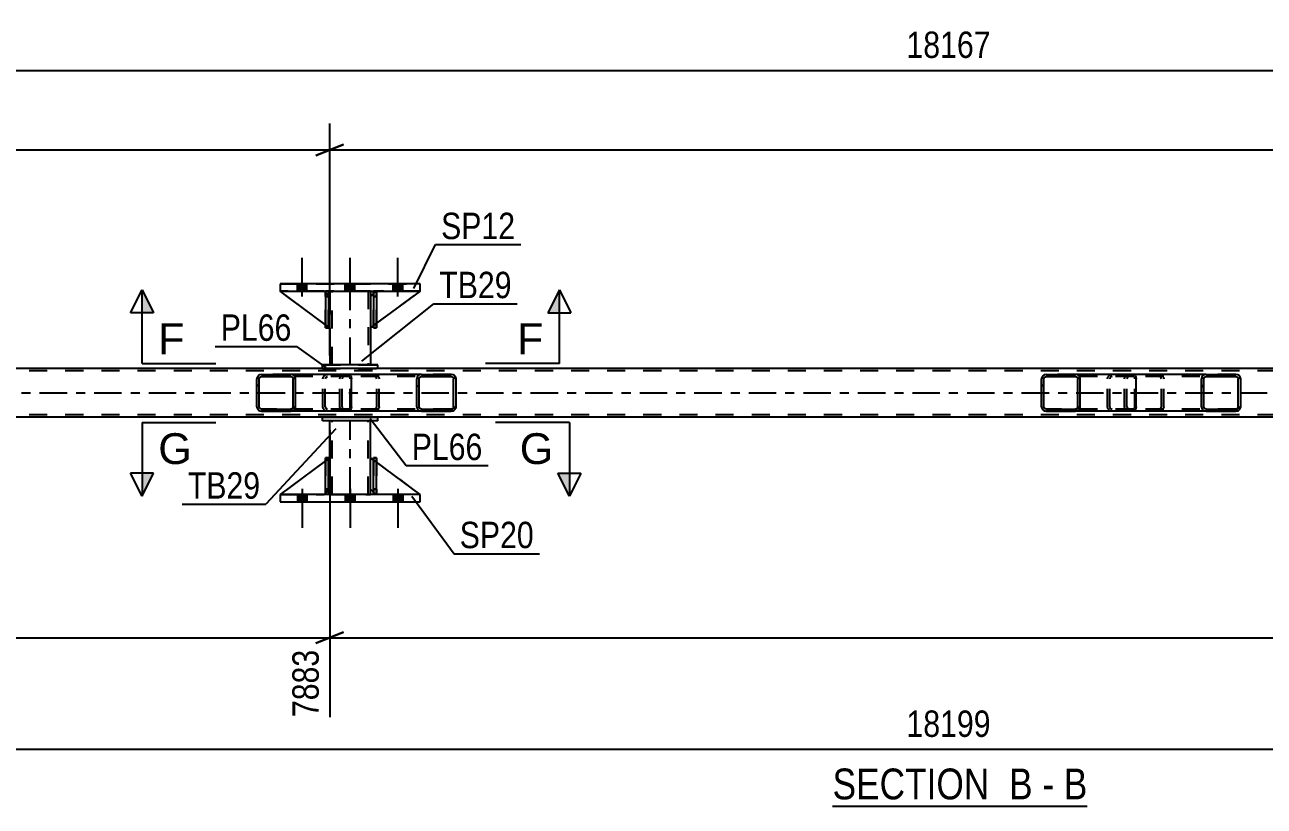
# Model space of a CAD drawing. Header units: millimetres. Extents: x 0 to 841, y 0 to 594.
# Drawn here: x 301.9 to 436.4, y 196.2 to 281 of the extents above; entities that cross this region are included whole.
import ezdxf

# ---------------------------------------------------------------- set-up
doc = ezdxf.new("R2010")
doc.units = ezdxf.units.MM
doc.linetypes.add('DXK_LINE_DOT2', pattern=[3.9198, 1.9599, -1.9599])
doc.linetypes.add('DXK_LINE_DOT3', pattern=[5.9187, 2.979, -0.9799, 0.9799, -0.9799])
doc.styles.add('Arial', font='arial.ttf', dxfattribs={"height": 0.2})
doc.styles.add('Arial Narrow', font='ARIALN.TTF', dxfattribs={"height": 0.2})

# ---------------------------------------------------------------- blocks, each defined once
blk = doc.blocks.new('Unknown-248143587-12 - 3433')
at = {"color": 6, "linetype": 'Continuous'}
blk.add_line((389.59, 196.16), (417.23, 196.16), dxfattribs=at)
at = {"color": 0, "linetype": 'Continuous'}
for points in [[(407.69, 196.91), (407.69, 200.41), (389.59, 200.41), (389.59, 196.91)], [(411.3, 196.91), (411.3, 200.41), (408.74, 200.41), (408.74, 196.91)], [(413.63, 196.91), (413.63, 200.41), (412.35, 200.41), (412.35, 196.91)], [(417.23, 196.91), (417.23, 200.41), (414.68, 200.41), (414.68, 196.91)]]:
    blk.add_wipeout(points, dxfattribs=at)
at = {"color": 7, "linetype": 'Continuous', "style": 'Arial Narrow'}
for s, p in [('SECTION ', (389.59, 196.91)), ('B', (408.74, 196.91)), ('B', (414.68, 196.91)), ('-', (412.35, 196.91))]:
    blk.add_text(s, height=3.34, dxfattribs=at).set_placement(p)
blk = doc.blocks.new('Bolt-248143587-3439 - 3433')
at = {"linetype": 'Continuous'}
for points in [[(332.56, 229.99), (331.52, 229.99), (331.52, 229.19), (332.56, 229.19)], [(332.56, 229.99), (331.52, 229.99), (331.52, 229.19), (332.56, 229.19)], [(332.56, 229.99), (331.52, 229.99), (331.52, 229.19), (332.56, 229.19)], [(337.76, 229.99), (336.72, 229.99), (336.72, 229.19), (337.76, 229.19)], [(337.76, 229.99), (336.72, 229.99), (336.72, 229.19), (337.76, 229.19)], [(342.96, 229.99), (341.92, 229.99), (341.92, 229.19), (342.96, 229.19)], [(342.96, 229.99), (341.92, 229.99), (341.92, 229.19), (342.96, 229.19)], [(342.96, 229.99), (341.92, 229.99), (341.92, 229.19), (342.96, 229.19)]]:
    blk.add_hatch(color=1, dxfattribs=at).paths.add_polyline_path(points)
at = {"color": 1, "linetype": 'Continuous'}
for p, q in [((331.52, 229.99), (331.52, 229.19)), ((331.52, 229.99), (331.52, 229.19)), ((331.52, 229.99), (331.52, 229.19)), ((332.04, 230.59), (332.04, 226.39)), ((332.04, 230.59), (332.04, 226.39)), ((332.04, 230.59), (332.04, 226.39)), ((332.56, 229.99), (332.56, 229.19)), ((332.56, 229.99), (332.56, 229.19)), ((332.56, 229.99), (332.56, 229.19)), ((336.72, 229.99), (336.72, 229.19)), ((336.72, 229.99), (336.72, 229.19)), ((337.24, 230.59), (337.24, 226.39)), ((337.24, 230.59), (337.24, 226.39)), ((337.76, 229.99), (337.76, 229.19)), ((337.76, 229.99), (337.76, 229.19)), ((341.92, 229.99), (341.92, 229.19)), ((341.92, 229.99), (341.92, 229.19)), ((341.92, 229.99), (341.92, 229.19)), ((342.44, 230.59), (342.44, 226.39)), ((342.44, 230.59), (342.44, 226.39)), ((342.44, 230.59), (342.44, 226.39)), ((342.96, 229.99), (342.96, 229.19)), ((342.96, 229.99), (342.96, 229.19)), ((342.96, 229.99), (342.96, 229.19))]:
    blk.add_line(p, q, dxfattribs=at)
blk = doc.blocks.new('Part-248143587-3559 - 3433')
at = {"color": 7, "linetype": 'DXK_LINE_DOT2'}
for p, q in [((339.79, 251.47), (339.79, 252.07)), ((339.79, 252.07), (339.79, 252.07)), ((339.79, 252.07), (339.79, 248.07)), ((340.11, 252.07), (339.79, 252.07)), ((340.11, 251.47), (340.11, 252.07)), ((340.11, 248.07), (340.11, 252.07)), ((339.79, 248.07), (339.79, 251.47)), ((339.79, 251.47), (340.11, 251.47)), ((340.11, 251.47), (340.11, 248.07)), ((339.79, 248.07), (340.11, 248.07))]:
    blk.add_line(p, q, dxfattribs=at)
blk = doc.blocks.new('Part-248143587-3521 - 3433')
at = {"color": 2, "linetype": 'Continuous'}
for p, q in [((340.11, 252.07), (339.79, 252.07)), ((339.79, 252.07), (339.79, 248.07)), ((340.11, 252.07), (340.11, 252.07)), ((340.11, 252.07), (340.11, 248.07)), ((340.11, 248.07), (339.79, 248.07))]:
    blk.add_line(p, q, dxfattribs=at)
at = {"color": 7, "linetype": 'DXK_LINE_DOT2'}
for p, q in [((339.79, 251.47), (339.79, 252.07)), ((340.11, 251.47), (340.11, 252.07)), ((340.11, 252.07), (340.11, 252.07)), ((340.11, 251.47), (339.79, 251.47)), ((339.79, 251.47), (339.79, 248.07)), ((340.11, 248.07), (340.11, 251.47))]:
    blk.add_line(p, q, dxfattribs=at)
blk = doc.blocks.new('Part-248143587-3522 - 3433')
at = {"color": 2, "linetype": 'Continuous'}
for p, q in [((334.91, 252.07), (334.59, 252.07)), ((334.59, 252.07), (334.59, 248.07)), ((334.91, 252.07), (334.91, 252.07)), ((334.91, 252.07), (334.91, 248.07)), ((334.91, 248.07), (334.59, 248.07))]:
    blk.add_line(p, q, dxfattribs=at)
at = {"color": 7, "linetype": 'DXK_LINE_DOT2'}
for p, q in [((334.59, 251.47), (334.59, 252.07)), ((334.91, 251.47), (334.91, 252.07)), ((334.91, 252.07), (334.91, 252.07)), ((334.91, 251.47), (334.59, 251.47)), ((334.59, 251.47), (334.59, 248.07)), ((334.91, 248.07), (334.91, 251.47))]:
    blk.add_line(p, q, dxfattribs=at)
blk = doc.blocks.new('Part-248143587-3523 - 3433')
at = {"color": 7, "linetype": 'DXK_LINE_DOT2'}
for p, q in [((335.04, 248.07), (329.64, 252.07)), ((329.64, 252.07), (334.44, 252.07)), ((334.44, 252.07), (335.04, 251.47)), ((335.04, 251.47), (334.44, 252.07)), ((335.04, 251.47), (335.04, 248.07)), ((335.04, 251.47), (335.04, 251.47)), ((335.04, 251.47), (335.04, 248.07))]:
    blk.add_line(p, q, dxfattribs=at)
blk = doc.blocks.new('Part-248143587-3524 - 3433')
at = {"color": 2, "linetype": 'Continuous'}
for p, q in [((334.59, 248.4), (329.64, 252.07)), ((334.59, 251.91), (334.44, 252.07)), ((335.04, 251.47), (334.91, 251.59)), ((335.04, 251.47), (335.04, 251.47)), ((335.04, 248.07), (335.04, 251.47)), ((334.91, 248.16), (335.04, 248.07)), ((335.04, 248.07), (335.04, 248.07))]:
    blk.add_line(p, q, dxfattribs=at)
at = {"color": 7, "linetype": 'DXK_LINE_DOT2'}
for p, q in [((334.44, 252.07), (329.64, 252.07)), ((334.44, 252.07), (335.04, 251.47)), ((334.91, 251.59), (334.59, 251.91)), ((335.04, 251.47), (335.04, 248.07)), ((334.91, 248.16), (334.59, 248.4))]:
    blk.add_line(p, q, dxfattribs=at)
blk = doc.blocks.new('Part-248143587-3525 - 3433')
at = {"color": 7, "linetype": 'DXK_LINE_DOT2'}
for p, q in [((340.04, 252.07), (339.44, 251.47)), ((339.44, 248.07), (344.84, 252.07)), ((344.84, 252.07), (340.04, 252.07)), ((339.44, 251.47), (339.44, 248.07))]:
    blk.add_line(p, q, dxfattribs=at)
blk = doc.blocks.new('Part-248143587-3526 - 3433')
at = {"color": 2, "linetype": 'Continuous'}
for p, q in [((339.79, 251.82), (339.44, 251.47)), ((344.84, 252.07), (340.11, 248.57)), ((339.44, 251.47), (339.44, 248.07)), ((339.79, 248.33), (339.44, 248.07))]:
    blk.add_line(p, q, dxfattribs=at)
at = {"color": 7, "linetype": 'DXK_LINE_DOT2'}
for p, q in [((340.04, 252.07), (339.79, 251.82)), ((344.84, 252.07), (340.04, 252.07)), ((340.11, 248.57), (339.79, 248.33))]:
    blk.add_line(p, q, dxfattribs=at)
blk = doc.blocks.new('Part-248143587-3466 - 3433')
at = {"color": 2, "linetype": 'Continuous'}
for p, q in [((329.64, 229.99), (329.64, 229.19)), ((344.84, 229.99), (329.64, 229.99)), ((344.84, 229.19), (344.84, 229.99)), ((329.64, 229.19), (344.84, 229.19))]:
    blk.add_line(p, q, dxfattribs=at)
blk = doc.blocks.new('Part-248143587-3469 - 3433')
at = {"color": 2, "linetype": 'Continuous'}
for p, q in [((339.44, 230.58), (339.44, 233.98)), ((339.79, 233.72), (339.44, 233.98)), ((344.83, 229.99), (340.11, 233.49)), ((339.79, 230.23), (339.44, 230.58))]:
    blk.add_line(p, q, dxfattribs=at)
at = {"color": 7, "linetype": 'DXK_LINE_DOT2'}
for p, q in [((340.11, 233.49), (339.79, 233.72)), ((340.04, 229.98), (339.79, 230.23)), ((344.84, 229.98), (340.04, 229.98)), ((344.83, 229.99), (344.84, 229.98)), ((344.84, 229.98), (344.83, 229.99))]:
    blk.add_line(p, q, dxfattribs=at)
blk = doc.blocks.new('Part-248143587-3472 - 3433')
at = {"color": 7, "linetype": 'DXK_LINE_DOT2'}
for p, q in [((339.44, 230.58), (339.44, 233.98)), ((339.44, 233.98), (344.84, 229.98)), ((340.04, 229.98), (339.44, 230.58)), ((344.84, 229.98), (340.04, 229.98))]:
    blk.add_line(p, q, dxfattribs=at)
blk = doc.blocks.new('Part-248143587-3475 - 3433')
at = {"color": 2, "linetype": 'Continuous'}
for p, q in [((334.59, 233.65), (329.64, 229.99)), ((335.04, 233.98), (334.91, 233.89)), ((335.04, 230.58), (335.04, 233.98)), ((334.59, 230.14), (334.44, 229.99)), ((335.04, 230.58), (334.91, 230.46)), ((335.04, 230.58), (335.04, 230.58))]:
    blk.add_line(p, q, dxfattribs=at)
at = {"color": 7, "linetype": 'DXK_LINE_DOT2'}
for p, q in [((334.91, 233.89), (334.59, 233.65)), ((335.04, 230.58), (335.04, 233.98)), ((329.64, 229.98), (329.64, 229.99)), ((329.64, 229.99), (329.64, 229.98)), ((334.44, 229.98), (329.64, 229.98)), ((335.04, 230.58), (334.44, 229.98)), ((334.44, 229.98), (334.44, 229.99)), ((334.91, 230.46), (334.59, 230.14))]:
    blk.add_line(p, q, dxfattribs=at)
blk = doc.blocks.new('Bolt-248143587-3659 - 3433')
at = {"linetype": 'Continuous'}
for points in [[(331.52, 252.07), (332.56, 252.07), (332.56, 252.87), (331.52, 252.87)], [(331.52, 252.07), (332.56, 252.07), (332.56, 252.87), (331.52, 252.87)], [(331.52, 252.07), (332.56, 252.07), (332.56, 252.87), (331.52, 252.87)], [(336.72, 252.07), (337.76, 252.07), (337.76, 252.87), (336.72, 252.87)], [(336.72, 252.07), (337.76, 252.07), (337.76, 252.87), (336.72, 252.87)], [(341.92, 252.07), (342.96, 252.07), (342.96, 252.87), (341.92, 252.87)], [(341.92, 252.07), (342.96, 252.07), (342.96, 252.87), (341.92, 252.87)], [(341.92, 252.07), (342.96, 252.07), (342.96, 252.87), (341.92, 252.87)]]:
    blk.add_hatch(color=1, dxfattribs=at).paths.add_polyline_path(points)
at = {"color": 1, "linetype": 'Continuous'}
for p, q in [((332.04, 251.47), (332.04, 255.67)), ((332.04, 251.47), (332.04, 255.67)), ((332.04, 251.47), (332.04, 255.67)), ((337.24, 251.47), (337.24, 255.67)), ((337.24, 251.47), (337.24, 255.67)), ((342.44, 251.47), (342.44, 255.67)), ((342.44, 251.47), (342.44, 255.67)), ((342.44, 251.47), (342.44, 255.67)), ((331.52, 252.07), (331.52, 252.87)), ((331.52, 252.07), (331.52, 252.87)), ((331.52, 252.07), (331.52, 252.87)), ((332.56, 252.07), (332.56, 252.87)), ((332.56, 252.07), (332.56, 252.87)), ((332.56, 252.07), (332.56, 252.87)), ((336.72, 252.07), (336.72, 252.87)), ((336.72, 252.07), (336.72, 252.87)), ((337.76, 252.07), (337.76, 252.87)), ((337.76, 252.07), (337.76, 252.87)), ((341.92, 252.07), (341.92, 252.87)), ((341.92, 252.07), (341.92, 252.87)), ((341.92, 252.07), (341.92, 252.87)), ((342.96, 252.07), (342.96, 252.87)), ((342.96, 252.07), (342.96, 252.87)), ((342.96, 252.07), (342.96, 252.87))]:
    blk.add_line(p, q, dxfattribs=at)
blk = doc.blocks.new('Part-248143587-3595 - 3433')
at = {"color": 2, "linetype": 'Continuous'}
for p, q in [((340.24, 244.07), (334.24, 244.07)), ((334.24, 243.67), (334.24, 244.07)), ((340.24, 243.67), (334.24, 243.67)), ((340.24, 243.67), (340.24, 244.07))]:
    blk.add_line(p, q, dxfattribs=at)
at = {"color": 7, "linetype": 'DXK_LINE_DOT2'}
for p, q in [((334.24, 244.07), (340.24, 244.07)), ((334.24, 243.67), (340.24, 243.67))]:
    blk.add_line(p, q, dxfattribs=at)
blk = doc.blocks.new('Part-248143587-3478 - 3433')
at = {"color": 7, "linetype": 'DXK_LINE_DOT2'}
for p, q in [((335.04, 233.98), (329.64, 229.98)), ((335.04, 230.58), (335.04, 233.98)), ((335.04, 233.98), (335.04, 230.58)), ((329.64, 229.98), (334.44, 229.98)), ((334.44, 229.98), (335.04, 230.58)), ((335.04, 230.58), (334.44, 229.98)), ((335.04, 230.58), (335.04, 230.58))]:
    blk.add_line(p, q, dxfattribs=at)
blk = doc.blocks.new('Part-248143587-3479 - 3433')
at = {"color": 2, "linetype": 'Continuous'}
for p, q in [((339.79, 229.99), (339.79, 233.98)), ((339.79, 233.98), (340.11, 233.98)), ((340.11, 229.99), (340.11, 233.98)), ((339.79, 229.98), (339.79, 229.99)), ((339.79, 229.98), (339.79, 229.98)), ((340.11, 229.98), (339.79, 229.98)), ((340.11, 229.98), (340.11, 229.99))]:
    blk.add_line(p, q, dxfattribs=at)
at = {"color": 7, "linetype": 'DXK_LINE_DOT2'}
for p, q in [((339.79, 233.98), (339.79, 230.58)), ((340.11, 230.58), (340.11, 233.98)), ((339.79, 230.58), (339.79, 229.98)), ((339.79, 230.58), (340.11, 230.58)), ((339.79, 229.99), (339.79, 229.99)), ((340.11, 229.98), (340.11, 230.58)), ((340.11, 229.99), (340.11, 229.99)), ((340.11, 229.98), (340.11, 229.98))]:
    blk.add_line(p, q, dxfattribs=at)
blk = doc.blocks.new('Part-248143587-3480 - 3433')
at = {"color": 2, "linetype": 'Continuous'}
for p, q in [((334.59, 229.99), (334.59, 233.98)), ((334.59, 233.98), (334.91, 233.98)), ((334.91, 229.99), (334.91, 233.98)), ((334.59, 229.98), (334.59, 229.99)), ((334.59, 229.98), (334.59, 229.98)), ((334.91, 229.98), (334.59, 229.98)), ((334.91, 229.98), (334.91, 229.99))]:
    blk.add_line(p, q, dxfattribs=at)
at = {"color": 7, "linetype": 'DXK_LINE_DOT2'}
for p, q in [((334.59, 233.98), (334.59, 230.58)), ((334.91, 230.58), (334.91, 233.98)), ((334.59, 230.58), (334.59, 229.98)), ((334.59, 230.58), (334.91, 230.58)), ((334.59, 229.99), (334.59, 229.99)), ((334.91, 229.98), (334.91, 230.58)), ((334.91, 229.99), (334.91, 229.99)), ((334.91, 229.98), (334.91, 229.98))]:
    blk.add_line(p, q, dxfattribs=at)
blk = doc.blocks.new('Part-248143587-3481 - 3433')
at = {"color": 7, "linetype": 'DXK_LINE_DOT2'}
for p, q in [((340.11, 233.98), (339.79, 233.98)), ((339.79, 230.58), (339.79, 233.98)), ((339.79, 229.98), (339.79, 233.98)), ((340.11, 233.98), (340.11, 230.58)), ((340.11, 229.98), (340.11, 233.98)), ((340.11, 230.58), (339.79, 230.58)), ((339.79, 229.98), (339.79, 230.58)), ((340.11, 229.98), (339.79, 229.98)), ((340.11, 230.58), (340.11, 229.98)), ((340.11, 229.98), (340.11, 229.98))]:
    blk.add_line(p, q, dxfattribs=at)
blk = doc.blocks.new('Part-248143587-3482 - 3433')
at = {"color": 7, "linetype": 'DXK_LINE_DOT2'}
for p, q in [((334.91, 233.98), (334.59, 233.98)), ((334.59, 230.58), (334.59, 233.98)), ((334.59, 229.98), (334.59, 233.98)), ((334.91, 233.98), (334.91, 230.46)), ((334.91, 229.98), (334.91, 233.98)), ((334.91, 230.58), (334.59, 230.58)), ((334.59, 229.98), (334.59, 230.58)), ((334.91, 229.98), (334.59, 229.98)), ((334.91, 230.46), (334.91, 229.98)), ((334.91, 229.98), (334.91, 229.98))]:
    blk.add_line(p, q, dxfattribs=at)
blk = doc.blocks.new('Part-248143587-3631 - 3433')
at = {"color": 7, "linetype": 'DXK_LINE_DOT2'}
for p, q in [((731.64, 243.43), (72.73, 243.43)), ((340.24, 243.67), (334.24, 243.67)), ((731.64, 238.63), (72.73, 238.63))]:
    blk.add_line(p, q, dxfattribs=at)
at = {"color": 2, "linetype": 'Continuous'}
for p, q in [((334.24, 243.67), (169.97, 243.67)), ((589.65, 243.67), (340.24, 243.67)), ((589.65, 238.39), (72.73, 238.39))]:
    blk.add_line(p, q, dxfattribs=at)
at = {"color": 7, "linetype": 'DXK_LINE_DOT3'}
blk.add_line((72.73, 241.03), (731.64, 241.03), dxfattribs=at)
blk = doc.blocks.new('Part-248143587-3537 - 3433')
at = {"linetype": 'Continuous'}
h = blk.add_hatch(dxfattribs=at)
h.set_pattern_fill('', scale=0.7, style=0, pattern_type=0)
h.set_pattern_definition([(45, (348.6969, 242.7308), (-1.57154, 1.57154), [])])
h.paths.add_polyline_path([(348.74, 242.55), (348.7, 242.73), (348.59, 242.89), (348.42, 242.99), (348.22, 243.03), (344.99, 243.03), (344.79, 242.99), (344.63, 242.89), (344.52, 242.73), (344.48, 242.55), (344.48, 239.51), (344.52, 239.32), (344.63, 239.17), (344.79, 239.06), (344.99, 239.03), (348.22, 239.03), (348.42, 239.06), (348.59, 239.17), (348.7, 239.32), (348.74, 239.51)])
h.paths.add_polyline_path([(348.46, 239.42), (348.41, 239.34), (348.32, 239.29), (348.22, 239.27), (344.99, 239.27), (344.89, 239.29), (344.81, 239.34), (344.75, 239.42), (344.73, 239.51), (344.73, 242.55), (344.75, 242.64), (344.81, 242.72), (344.89, 242.77), (344.99, 242.79), (348.22, 242.79), (348.32, 242.77), (348.41, 242.72), (348.46, 242.64), (348.48, 242.55), (348.48, 239.51)])
at = {"color": 7, "linetype": 'DXK_LINE_DOT2'}
for p, q in [((336.13, 242.55), (336.17, 242.73)), ((336.13, 239.51), (336.13, 242.55)), ((336.4, 242.64), (336.39, 242.55)), ((336.39, 239.51), (336.39, 242.55)), ((336.46, 242.72), (336.4, 242.64)), ((336.45, 242.99), (336.64, 243.03)), ((336.54, 242.77), (336.46, 242.72)), ((336.64, 242.79), (336.54, 242.77)), ((337.12, 243.03), (336.64, 243.03)), ((348.22, 242.79), (336.64, 242.79)), ((339.88, 243.03), (340.07, 242.99)), ((339.97, 242.77), (339.88, 242.79)), ((340.06, 242.72), (339.97, 242.77)), ((340.11, 242.64), (340.06, 242.72)), ((340.13, 242.55), (340.11, 242.64)), ((340.13, 239.51), (340.13, 242.55)), ((340.35, 242.73), (340.39, 242.55)), ((340.39, 239.51), (340.39, 242.55)), ((348.22, 243.03), (344.99, 243.03)), ((336.17, 239.32), (336.13, 239.51)), ((336.39, 239.51), (336.4, 239.42)), ((336.4, 239.42), (336.46, 239.34)), ((340.06, 239.34), (340.11, 239.42)), ((340.11, 239.42), (340.13, 239.51)), ((340.39, 239.51), (340.35, 239.32)), ((336.64, 239.03), (336.45, 239.06)), ((336.46, 239.34), (336.54, 239.29)), ((336.54, 239.29), (336.64, 239.27)), ((348.22, 239.27), (336.64, 239.27)), ((337.12, 239.03), (336.64, 239.03)), ((339.88, 239.27), (339.97, 239.29)), ((340.07, 239.06), (339.88, 239.03)), ((339.97, 239.29), (340.06, 239.34)), ((344.99, 239.03), (348.22, 239.03))]:
    blk.add_line(p, q, dxfattribs=at)
at = {"color": 2, "linetype": 'Continuous'}
for p, q in [((344.99, 243.03), (337.12, 243.03)), ((344.52, 242.73), (344.48, 242.55)), ((344.48, 239.51), (344.48, 242.55)), ((344.73, 242.55), (344.75, 242.64)), ((344.73, 239.51), (344.73, 242.55)), ((344.75, 242.64), (344.81, 242.72)), ((344.99, 243.03), (344.79, 242.99)), ((344.81, 242.72), (344.89, 242.77)), ((344.89, 242.77), (344.99, 242.79)), ((344.99, 243.03), (348.22, 243.03)), ((344.99, 242.79), (348.22, 242.79)), ((348.42, 242.99), (348.22, 243.03)), ((348.22, 242.79), (348.32, 242.77)), ((348.32, 242.77), (348.41, 242.72)), ((348.41, 242.72), (348.46, 242.64)), ((348.46, 242.64), (348.48, 242.55)), ((348.48, 239.51), (348.48, 242.55)), ((348.74, 242.55), (348.7, 242.73)), ((348.74, 239.51), (348.74, 242.55)), ((344.48, 239.51), (344.52, 239.32)), ((344.75, 239.42), (344.73, 239.51)), ((344.81, 239.34), (344.75, 239.42)), ((348.46, 239.42), (348.41, 239.34)), ((348.48, 239.51), (348.46, 239.42)), ((348.7, 239.32), (348.74, 239.51)), ((344.99, 239.03), (337.12, 239.03)), ((344.79, 239.06), (344.99, 239.03)), ((344.89, 239.29), (344.81, 239.34)), ((344.99, 239.27), (344.89, 239.29)), ((344.99, 239.27), (348.22, 239.27)), ((344.99, 239.03), (348.22, 239.03)), ((348.32, 239.29), (348.22, 239.27)), ((348.22, 239.03), (348.42, 239.06)), ((348.41, 239.34), (348.32, 239.29))]:
    blk.add_line(p, q, dxfattribs=at)
at = {"color": 7, "linetype": 'DXK_LINE_DOT2'}
for centre, start, end in [((336.62, 242.53), 110.7583, 155.68), ((339.9, 242.53), 24.32, 69.2417), ((336.62, 239.53), 204.32, 249.2417), ((339.9, 239.53), 290.7583, 335.68)]:
    blk.add_arc(centre, 0.496, start, end, dxfattribs=at)
at = {"color": 2, "linetype": 'Continuous'}
for centre, start, end in [((344.97, 242.53), 110.7583, 155.68), ((348.24, 242.53), 24.32, 69.2417), ((344.97, 239.53), 204.32, 249.2417), ((348.24, 239.53), 290.7583, 335.68)]:
    blk.add_arc(centre, 0.496, start, end, dxfattribs=at)
blk = doc.blocks.new('Part-248143587-3538 - 3433')
at = {"linetype": 'Continuous'}
h = blk.add_hatch(dxfattribs=at)
h.set_pattern_fill('', scale=0.7, style=0, pattern_type=0)
h.set_pattern_definition([(45, (416.4205, 242.7308), (-1.57154, 1.57154), [])])
h.paths.add_polyline_path([(416.46, 242.55), (416.42, 242.73), (416.31, 242.89), (416.15, 242.99), (415.96, 243.03), (412.77, 243.03), (412.58, 242.99), (412.42, 242.89), (412.31, 242.73), (412.27, 242.55), (412.27, 239.51), (412.31, 239.32), (412.42, 239.17), (412.58, 239.06), (412.77, 239.03), (415.96, 239.03), (416.15, 239.06), (416.31, 239.17), (416.42, 239.32), (416.46, 239.51)])
h.paths.add_polyline_path([(416.19, 239.42), (416.13, 239.34), (416.05, 239.29), (415.96, 239.27), (412.77, 239.27), (412.68, 239.29), (412.59, 239.34), (412.54, 239.42), (412.52, 239.51), (412.52, 242.55), (412.54, 242.64), (412.59, 242.72), (412.68, 242.77), (412.77, 242.79), (415.96, 242.79), (416.05, 242.77), (416.13, 242.72), (416.19, 242.64), (416.21, 242.55), (416.21, 239.51)])
at = {"color": 2, "linetype": 'Continuous'}
for p, q in [((412.31, 242.73), (412.27, 242.55)), ((412.27, 239.51), (412.27, 242.55)), ((412.52, 242.55), (412.54, 242.64)), ((412.52, 239.51), (412.52, 242.55)), ((412.54, 242.64), (412.59, 242.72)), ((412.77, 243.03), (412.58, 242.99)), ((412.59, 242.72), (412.68, 242.77)), ((412.68, 242.77), (412.77, 242.79)), ((412.77, 243.03), (415.96, 243.03)), ((412.77, 242.79), (415.96, 242.79)), ((422.26, 243.03), (415.96, 243.03)), ((416.15, 242.99), (415.96, 243.03)), ((415.96, 242.79), (416.05, 242.77)), ((416.05, 242.77), (416.13, 242.72)), ((416.13, 242.72), (416.19, 242.64)), ((416.19, 242.64), (416.21, 242.55)), ((416.21, 239.51), (416.21, 242.55)), ((416.46, 242.55), (416.42, 242.73)), ((416.46, 239.51), (416.46, 242.55)), ((422.26, 243.03), (422.36, 242.99)), ((422.36, 242.99), (422.45, 242.89)), ((422.45, 242.89), (422.51, 242.73)), ((422.51, 242.73), (422.53, 242.55)), ((422.53, 239.51), (422.53, 242.55)), ((412.27, 239.51), (412.31, 239.32)), ((412.54, 239.42), (412.52, 239.51)), ((412.59, 239.34), (412.54, 239.42)), ((416.19, 239.42), (416.13, 239.34)), ((416.21, 239.51), (416.19, 239.42)), ((416.42, 239.32), (416.46, 239.51)), ((422.53, 239.51), (422.51, 239.32)), ((412.58, 239.06), (412.77, 239.03)), ((412.68, 239.29), (412.59, 239.34)), ((412.77, 239.27), (412.68, 239.29)), ((412.77, 239.27), (415.96, 239.27)), ((412.77, 239.03), (415.96, 239.03)), ((416.05, 239.29), (415.96, 239.27)), ((415.96, 239.03), (416.15, 239.06)), ((422.26, 239.03), (415.96, 239.03)), ((416.13, 239.34), (416.05, 239.29)), ((422.36, 239.06), (422.26, 239.03)), ((422.45, 239.17), (422.36, 239.06)), ((422.51, 239.32), (422.45, 239.17))]:
    blk.add_line(p, q, dxfattribs=at)
at = {"color": 7, "linetype": 'DXK_LINE_DOT2'}
for p, q in [((415.96, 243.03), (412.77, 243.03)), ((422.26, 242.79), (412.77, 242.79)), ((419.42, 242.55), (419.46, 242.73)), ((419.42, 239.51), (419.42, 242.55)), ((419.69, 242.64), (419.67, 242.55)), ((419.67, 239.51), (419.67, 242.55)), ((419.74, 242.72), (419.69, 242.64)), ((419.73, 242.99), (419.92, 243.03)), ((419.83, 242.77), (419.74, 242.72)), ((419.92, 242.79), (419.83, 242.77)), ((421.26, 242.79), (421.26, 243.03)), ((422.31, 242.77), (422.26, 242.79)), ((422.35, 242.72), (422.31, 242.77)), ((422.38, 242.64), (422.35, 242.72)), ((422.39, 242.55), (422.38, 242.64)), ((422.39, 239.51), (422.39, 242.55)), ((419.46, 239.32), (419.42, 239.51)), ((419.67, 239.51), (419.69, 239.42)), ((419.69, 239.42), (419.74, 239.34)), ((422.35, 239.34), (422.38, 239.42)), ((422.38, 239.42), (422.39, 239.51)), ((422.26, 239.27), (412.77, 239.27)), ((415.96, 239.03), (412.77, 239.03)), ((419.92, 239.03), (419.73, 239.06)), ((419.74, 239.34), (419.77, 239.32)), ((419.77, 239.32), (419.83, 239.29)), ((419.83, 239.29), (419.92, 239.27)), ((421.26, 239.03), (421.26, 239.27)), ((422.26, 239.27), (422.31, 239.29)), ((422.31, 239.29), (422.35, 239.34))]:
    blk.add_line(p, q, dxfattribs=at)
at = {"color": 2, "linetype": 'Continuous'}
for centre, start, end in [((412.76, 242.53), 111.1941, 156.1506), ((415.97, 242.53), 23.8494, 68.8059), ((412.76, 239.52), 203.8494, 248.8059), ((415.97, 239.52), 291.1941, 336.1506)]:
    blk.add_arc(centre, 0.492, start, end, dxfattribs=at)
at = {"color": 7, "linetype": 'DXK_LINE_DOT2'}
for centre, start, end in [((419.91, 242.53), 111.1941, 156.1506), ((419.91, 239.52), 203.8494, 248.8059)]:
    blk.add_arc(centre, 0.492, start, end, dxfattribs=at)
blk = doc.blocks.new('Part-248143587-3548 - 3433')
at = {"color": 2, "linetype": 'Continuous'}
for p, q in [((334.24, 238.39), (340.24, 238.39)), ((334.24, 237.99), (334.24, 238.39)), ((340.24, 237.99), (340.24, 238.39)), ((340.24, 237.99), (334.24, 237.99))]:
    blk.add_line(p, q, dxfattribs=at)
at = {"color": 7, "linetype": 'DXK_LINE_DOT2'}
for p, q in [((340.24, 238.39), (334.24, 238.39)), ((340.24, 237.99), (334.24, 237.99))]:
    blk.add_line(p, q, dxfattribs=at)
blk = doc.blocks.new('Part-248143587-3553 - 3433')
at = {"color": 2, "linetype": 'Continuous'}
for p, q in [((335.04, 233.98), (335.04, 237.99)), ((339.44, 233.98), (339.44, 237.99)), ((335.04, 229.99), (335.04, 230.58)), ((339.44, 229.99), (339.44, 230.58))]:
    blk.add_line(p, q, dxfattribs=at)
at = {"color": 7, "linetype": 'DXK_LINE_DOT2'}
for p, q in [((339.44, 237.99), (335.04, 237.99)), ((335.04, 237.99), (335.04, 237.99)), ((335.04, 237.99), (335.04, 237.99)), ((335.28, 229.99), (335.28, 237.99)), ((339.2, 229.99), (339.2, 237.99)), ((339.44, 237.99), (339.44, 237.99)), ((339.44, 237.99), (339.44, 237.99)), ((335.04, 230.58), (335.04, 233.98)), ((339.44, 230.58), (339.44, 233.98)), ((335.04, 229.99), (339.44, 229.99))]:
    blk.add_line(p, q, dxfattribs=at)
at = {"color": 7, "linetype": 'DXK_LINE_DOT3'}
blk.add_line((337.24, 229.99), (337.24, 237.99), dxfattribs=at)
blk = doc.blocks.new('Part-248143587-3558 - 3433')
at = {"color": 2, "linetype": 'Continuous'}
for p, q in [((344.84, 252.87), (329.64, 252.87)), ((329.64, 252.87), (329.64, 252.07)), ((344.84, 252.07), (344.84, 252.87)), ((329.64, 252.07), (344.84, 252.07))]:
    blk.add_line(p, q, dxfattribs=at)
at = {"color": 7, "linetype": 'DXK_LINE_DOT2'}
for p, q in [((329.64, 252.87), (344.84, 252.87)), ((329.64, 252.07), (344.84, 252.07))]:
    blk.add_line(p, q, dxfattribs=at)
blk = doc.blocks.new('Part-248143587-3560 - 3433')
at = {"color": 7, "linetype": 'DXK_LINE_DOT2'}
for p, q in [((334.59, 251.47), (334.59, 252.07)), ((334.59, 252.07), (334.59, 252.07)), ((334.59, 252.07), (334.59, 248.07)), ((334.91, 252.07), (334.59, 252.07)), ((334.91, 251.47), (334.91, 252.07)), ((334.91, 248.07), (334.91, 252.07)), ((334.59, 248.07), (334.59, 251.47)), ((334.59, 251.47), (334.91, 251.47)), ((334.91, 251.47), (334.91, 248.07)), ((334.59, 248.07), (334.91, 248.07))]:
    blk.add_line(p, q, dxfattribs=at)
blk = doc.blocks.new('Part-248143587-3566 - 3433')
at = {"color": 2, "linetype": 'Continuous'}
for p, q in [((335.04, 252.07), (335.04, 251.47)), ((339.44, 252.07), (339.44, 251.47)), ((335.04, 248.07), (335.04, 244.07)), ((339.44, 248.07), (339.44, 244.07))]:
    blk.add_line(p, q, dxfattribs=at)
at = {"color": 7, "linetype": 'DXK_LINE_DOT2'}
for p, q in [((339.44, 252.07), (335.04, 252.07)), ((335.28, 244.07), (335.28, 252.07)), ((339.2, 252.07), (339.2, 244.07)), ((335.04, 251.47), (335.04, 248.07)), ((339.44, 251.47), (339.44, 248.07)), ((339.44, 244.07), (335.04, 244.07))]:
    blk.add_line(p, q, dxfattribs=at)
at = {"color": 7, "linetype": 'DXK_LINE_DOT3'}
blk.add_line((337.24, 244.07), (337.24, 252.07), dxfattribs=at)
blk = doc.blocks.new('Part-248143587-3579 - 3433')
at = {"linetype": 'Continuous'}
h = blk.add_hatch(dxfattribs=at)
h.set_pattern_fill('', scale=0.7, style=0, pattern_type=0)
h.set_pattern_definition([(45, (331.2862, 242.7308), (-1.57154, 1.57154), [])])
h.paths.add_polyline_path([(331.32, 242.55), (331.29, 242.73), (331.18, 242.89), (331.01, 242.99), (330.82, 243.03), (327.64, 243.03), (327.45, 242.99), (327.28, 242.89), (327.17, 242.73), (327.13, 242.55), (327.13, 239.51), (327.17, 239.32), (327.28, 239.17), (327.45, 239.06), (327.64, 239.03), (330.82, 239.03), (331.01, 239.06), (331.18, 239.17), (331.29, 239.32), (331.32, 239.51)])
h.paths.add_polyline_path([(331.05, 239.42), (331, 239.34), (330.92, 239.29), (330.82, 239.27), (327.64, 239.27), (327.54, 239.29), (327.46, 239.34), (327.41, 239.42), (327.39, 239.51), (327.39, 242.55), (327.41, 242.64), (327.46, 242.72), (327.54, 242.77), (327.64, 242.79), (330.82, 242.79), (330.92, 242.77), (331, 242.72), (331.05, 242.64), (331.07, 242.55), (331.07, 239.51)])
at = {"color": 2, "linetype": 'Continuous'}
for p, q in [((327.17, 242.73), (327.13, 242.55)), ((327.13, 239.51), (327.13, 242.55)), ((327.39, 242.55), (327.41, 242.64)), ((327.39, 239.51), (327.39, 242.55)), ((327.41, 242.64), (327.46, 242.72)), ((327.64, 243.03), (327.45, 242.99)), ((327.46, 242.72), (327.54, 242.77)), ((327.54, 242.77), (327.64, 242.79)), ((327.64, 243.03), (330.82, 243.03)), ((327.64, 242.79), (330.82, 242.79)), ((337.12, 243.03), (330.82, 243.03)), ((331.01, 242.99), (330.82, 243.03)), ((330.82, 242.79), (330.92, 242.77)), ((330.92, 242.77), (331, 242.72)), ((331, 242.72), (331.05, 242.64)), ((331.05, 242.64), (331.07, 242.55)), ((331.07, 239.51), (331.07, 242.55)), ((331.32, 242.55), (331.29, 242.73)), ((331.32, 239.51), (331.32, 242.55)), ((337.12, 243.03), (337.23, 242.99)), ((337.23, 242.99), (337.31, 242.89)), ((337.31, 242.89), (337.37, 242.73)), ((337.37, 242.73), (337.39, 242.55)), ((337.39, 239.51), (337.39, 242.55)), ((327.13, 239.51), (327.17, 239.32)), ((327.41, 239.42), (327.39, 239.51)), ((327.46, 239.34), (327.41, 239.42)), ((331.05, 239.42), (331, 239.34)), ((331.07, 239.51), (331.05, 239.42)), ((331.29, 239.32), (331.32, 239.51)), ((337.39, 239.51), (337.37, 239.32)), ((327.45, 239.06), (327.64, 239.03)), ((327.54, 239.29), (327.46, 239.34)), ((327.64, 239.27), (327.54, 239.29)), ((327.64, 239.27), (330.82, 239.27)), ((327.64, 239.03), (330.82, 239.03)), ((330.92, 239.29), (330.82, 239.27)), ((330.82, 239.03), (331.01, 239.06)), ((337.12, 239.03), (330.82, 239.03)), ((331, 239.34), (330.92, 239.29)), ((337.23, 239.06), (337.12, 239.03)), ((337.31, 239.17), (337.23, 239.06)), ((337.37, 239.32), (337.31, 239.17))]:
    blk.add_line(p, q, dxfattribs=at)
at = {"color": 7, "linetype": 'DXK_LINE_DOT2'}
for p, q in [((330.82, 243.03), (327.64, 243.03)), ((337.12, 242.79), (327.64, 242.79)), ((334.28, 242.55), (334.32, 242.73)), ((334.28, 239.51), (334.28, 242.55)), ((334.56, 242.64), (334.54, 242.55)), ((334.54, 239.51), (334.54, 242.55)), ((334.61, 242.72), (334.56, 242.64)), ((334.6, 242.99), (334.79, 243.03)), ((334.61, 242.72), (334.63, 242.73)), ((334.63, 242.73), (334.69, 242.77)), ((334.69, 242.77), (334.79, 242.79)), ((336.13, 242.79), (336.13, 243.03)), ((337.17, 242.77), (337.12, 242.79)), ((337.22, 242.72), (337.17, 242.77)), ((337.25, 242.64), (337.22, 242.72)), ((337.26, 242.55), (337.25, 242.64)), ((337.26, 239.51), (337.26, 242.55)), ((334.32, 239.32), (334.28, 239.51)), ((334.54, 239.51), (334.56, 239.42)), ((334.56, 239.42), (334.61, 239.34)), ((337.22, 239.34), (337.25, 239.42)), ((337.25, 239.42), (337.26, 239.51)), ((337.12, 239.27), (327.64, 239.27)), ((330.82, 239.03), (327.64, 239.03)), ((334.79, 239.03), (334.6, 239.06)), ((334.61, 239.34), (334.63, 239.32)), ((334.63, 239.32), (334.69, 239.29)), ((334.69, 239.29), (334.79, 239.27)), ((336.13, 239.03), (336.13, 239.27)), ((337.12, 239.27), (337.17, 239.29)), ((337.17, 239.29), (337.22, 239.34))]:
    blk.add_line(p, q, dxfattribs=at)
at = {"color": 2, "linetype": 'Continuous'}
for centre, start, end in [((327.62, 242.53), 111.1941, 156.1506), ((330.84, 242.53), 23.8494, 68.8059), ((327.62, 239.52), 203.8494, 248.8059), ((330.84, 239.52), 291.1941, 336.1506)]:
    blk.add_arc(centre, 0.492, start, end, dxfattribs=at)
at = {"color": 7, "linetype": 'DXK_LINE_DOT2'}
for centre, start, end in [((334.77, 242.53), 111.1941, 156.1506), ((334.77, 239.52), 203.8494, 248.8059)]:
    blk.add_arc(centre, 0.492, start, end, dxfattribs=at)
blk = doc.blocks.new('Part-248143587-3632 - 3433')
at = {"linetype": 'Continuous'}
h = blk.add_hatch(dxfattribs=at)
h.set_pattern_fill('', scale=0.7, style=0, pattern_type=0)
h.set_pattern_definition([(45, (433.831, 242.7308), (-1.57154, 1.57154), [])])
h.paths.add_polyline_path([(433.87, 242.55), (433.83, 242.73), (433.72, 242.89), (433.55, 242.99), (433.36, 243.03), (430.12, 243.03), (429.93, 242.99), (429.76, 242.89), (429.65, 242.73), (429.61, 242.55), (429.61, 239.51), (429.65, 239.32), (429.76, 239.17), (429.93, 239.06), (430.12, 239.03), (433.36, 239.03), (433.55, 239.06), (433.72, 239.17), (433.83, 239.32), (433.87, 239.51)])
h.paths.add_polyline_path([(433.6, 239.42), (433.54, 239.34), (433.46, 239.29), (433.36, 239.27), (430.12, 239.27), (430.03, 239.29), (429.94, 239.34), (429.89, 239.42), (429.87, 239.51), (429.87, 242.55), (429.89, 242.64), (429.94, 242.72), (430.03, 242.77), (430.12, 242.79), (433.36, 242.79), (433.46, 242.77), (433.54, 242.72), (433.6, 242.64), (433.61, 242.55), (433.61, 239.51)])
at = {"color": 7, "linetype": 'DXK_LINE_DOT2'}
for p, q in [((421.26, 242.55), (421.3, 242.73)), ((421.26, 239.51), (421.26, 242.55)), ((421.54, 242.64), (421.52, 242.55)), ((421.52, 239.51), (421.52, 242.55)), ((421.59, 242.72), (421.54, 242.64)), ((421.58, 242.99), (421.77, 243.03)), ((421.68, 242.77), (421.59, 242.72)), ((421.77, 242.79), (421.68, 242.77)), ((422.26, 243.03), (421.77, 243.03)), ((433.36, 242.79), (421.77, 242.79)), ((425.01, 243.03), (425.21, 242.99)), ((425.11, 242.77), (425.01, 242.79)), ((425.19, 242.72), (425.11, 242.77)), ((425.25, 242.64), (425.19, 242.72)), ((425.27, 242.55), (425.25, 242.64)), ((425.27, 239.51), (425.27, 242.55)), ((425.48, 242.73), (425.52, 242.55)), ((425.52, 239.51), (425.52, 242.55)), ((433.36, 243.03), (430.12, 243.03)), ((421.3, 239.32), (421.26, 239.51)), ((421.52, 239.51), (421.54, 239.42)), ((421.54, 239.42), (421.59, 239.34)), ((425.19, 239.34), (425.25, 239.42)), ((425.25, 239.42), (425.27, 239.51)), ((425.52, 239.51), (425.48, 239.32)), ((421.77, 239.03), (421.58, 239.06)), ((421.59, 239.34), (421.68, 239.29)), ((421.68, 239.29), (421.77, 239.27)), ((433.36, 239.27), (421.77, 239.27)), ((422.26, 239.03), (421.77, 239.03)), ((425.01, 239.27), (425.11, 239.29)), ((425.21, 239.06), (425.01, 239.03)), ((425.11, 239.29), (425.19, 239.34)), ((430.12, 239.03), (433.36, 239.03))]:
    blk.add_line(p, q, dxfattribs=at)
at = {"color": 2, "linetype": 'Continuous'}
for p, q in [((430.12, 243.03), (422.26, 243.03)), ((429.65, 242.73), (429.61, 242.55)), ((429.61, 239.51), (429.61, 242.55)), ((429.87, 242.55), (429.89, 242.64)), ((429.87, 239.51), (429.87, 242.55)), ((429.89, 242.64), (429.94, 242.72)), ((430.12, 243.03), (429.93, 242.99)), ((429.94, 242.72), (430.03, 242.77)), ((430.03, 242.77), (430.12, 242.79)), ((430.12, 243.03), (433.36, 243.03)), ((430.12, 242.79), (433.36, 242.79)), ((433.55, 242.99), (433.36, 243.03)), ((433.36, 242.79), (433.46, 242.77)), ((433.46, 242.77), (433.54, 242.72)), ((433.54, 242.72), (433.6, 242.64)), ((433.6, 242.64), (433.61, 242.55)), ((433.61, 239.51), (433.61, 242.55)), ((433.87, 242.55), (433.83, 242.73)), ((433.87, 239.51), (433.87, 242.55)), ((429.61, 239.51), (429.65, 239.32)), ((429.89, 239.42), (429.87, 239.51)), ((429.94, 239.34), (429.89, 239.42)), ((433.6, 239.42), (433.54, 239.34)), ((433.61, 239.51), (433.6, 239.42)), ((433.83, 239.32), (433.87, 239.51)), ((430.12, 239.03), (422.26, 239.03)), ((429.93, 239.06), (430.12, 239.03)), ((430.03, 239.29), (429.94, 239.34)), ((430.12, 239.27), (430.03, 239.29)), ((430.12, 239.27), (433.36, 239.27)), ((430.12, 239.03), (433.36, 239.03)), ((433.46, 239.29), (433.36, 239.27)), ((433.36, 239.03), (433.55, 239.06)), ((433.54, 239.34), (433.46, 239.29))]:
    blk.add_line(p, q, dxfattribs=at)
at = {"color": 7, "linetype": 'DXK_LINE_DOT2'}
for centre, start, end in [((421.76, 242.53), 110.7583, 155.68), ((425.03, 242.53), 24.32, 69.2417), ((421.76, 239.53), 204.32, 249.2417), ((425.03, 239.53), 290.7583, 335.68)]:
    blk.add_arc(centre, 0.496, start, end, dxfattribs=at)
at = {"color": 2, "linetype": 'Continuous'}
for centre, start, end in [((430.1, 242.53), 110.7583, 155.68), ((433.38, 242.53), 24.32, 69.2417), ((430.1, 239.53), 204.32, 249.2417), ((433.38, 239.53), 290.7583, 335.68)]:
    blk.add_arc(centre, 0.496, start, end, dxfattribs=at)
blk = doc.blocks.new('StraightDimension-248143587-3740 - 3433')
at = {"color": 7, "linetype": 'Continuous'}
for p, q in [((164.77, 245.07), (164.77, 270.24)), ((335.04, 245.07), (335.04, 270.24)), ((166.27, 267.99), (163.27, 266.79)), ((333.54, 266.79), (336.54, 267.99)), ((164.77, 267.39), (335.04, 267.39))]:
    blk.add_line(p, q, dxfattribs=at)
at = {"color": 0}
blk.add_wipeout([(254.16, 268.14), (254.16, 272.34), (245.65, 272.34), (245.65, 268.14)], dxfattribs=at)
at = {"color": 3, "style": 'Arial Narrow'}
blk.add_text('4257', height=2.863, dxfattribs=at).set_placement((246.25, 268.74))
blk = doc.blocks.new('StraightDimension-248143587-3692 - 3433')
at = {"color": 7, "linetype": 'Continuous'}
for p, q in [((335.04, 236.99), (335.04, 205.84)), ((336.54, 215.05), (333.54, 213.85)), ((335.04, 214.45), (590.45, 214.45))]:
    blk.add_line(p, q, dxfattribs=at)
blk = doc.blocks.new('StraightDimension-248143587-3700 - 3433')
at = {"color": 7, "linetype": 'Continuous'}
for p, q in [((164.77, 236.99), (164.77, 205.84)), ((335.04, 236.99), (335.04, 205.84)), ((166.27, 215.05), (163.27, 213.85)), ((164.77, 214.45), (335.04, 214.45)), ((333.54, 213.85), (336.54, 215.05))]:
    blk.add_line(p, q, dxfattribs=at)
at = {"color": 0}
blk.add_wipeout([(254.16, 215.2), (254.16, 219.4), (245.65, 219.4), (245.65, 215.2)], dxfattribs=at)
at = {"color": 3, "style": 'Arial Narrow'}
blk.add_text('4257', height=2.863, dxfattribs=at).set_placement((246.25, 215.8))
at = {"color": 0, "linetype": 'Continuous'}
blk.add_wipeout([(334.44, 213.75), (330.24, 213.75), (330.24, 205.24), (334.44, 205.24)], dxfattribs=at)
at = {"color": 3, "linetype": 'Continuous', "style": 'Arial Narrow'}
blk.add_text('7883', height=2.863, rotation=90.0002, dxfattribs=at).set_placement((333.84, 205.84))
blk = doc.blocks.new('StraightDimension-248143587-3715 - 3433')
at = {"color": 7, "linetype": 'Continuous'}
blk.add_line((63.47, 202.34), (740.9, 202.34), dxfattribs=at)
at = {"color": 0}
blk.add_wipeout([(407.36, 203.09), (407.36, 207.29), (397.01, 207.29), (397.01, 203.09)], dxfattribs=at)
at = {"color": 3, "style": 'Arial Narrow'}
blk.add_text('18199', height=2.863, dxfattribs=at).set_placement((397.61, 203.69))
blk = doc.blocks.new('StraightDimension-248143587-3732 - 3433')
at = {"color": 7, "linetype": 'Continuous'}
for p, q in [((335.04, 245.07), (335.04, 270.24)), ((336.54, 267.99), (333.54, 266.79)), ((335.04, 267.39), (590.45, 267.39))]:
    blk.add_line(p, q, dxfattribs=at)
blk = doc.blocks.new('StraightDimension-248143587-3765 - 3433')
at = {"color": 7, "linetype": 'Continuous'}
blk.add_line((64.11, 276.02), (740.26, 276.02), dxfattribs=at)
at = {"color": 0}
blk.add_wipeout([(407.36, 276.77), (407.36, 280.97), (397.01, 280.97), (397.01, 276.77)], dxfattribs=at)
at = {"color": 3, "style": 'Arial Narrow'}
blk.add_text('18167', height=2.863, dxfattribs=at).set_placement((397.61, 277.37))
blk = doc.blocks.new('SectionMark-248143587-3812 - 3433')
at = {"linetype": 'Continuous'}
for points in [[(315.92, 249.72), (314.67, 249.72), (314.67, 252.22)], [(359.95, 249.72), (358.7, 249.72), (359.95, 252.22)]]:
    blk.add_hatch(color=6, dxfattribs=at).paths.add_polyline_path(points)
at = {"color": 6, "linetype": 'Continuous'}
for p, q in [((313.42, 249.72), (314.67, 252.22)), ((314.67, 244.22), (314.67, 252.22)), ((314.67, 252.22), (315.92, 249.72)), ((359.95, 252.22), (358.7, 249.72)), ((359.95, 244.22), (359.95, 252.22)), ((359.95, 252.22), (361.2, 249.72)), ((315.92, 249.72), (313.42, 249.72)), ((358.7, 249.72), (361.2, 249.72)), ((314.67, 244.22), (322.67, 244.22)), ((359.95, 244.22), (351.95, 244.22))]:
    blk.add_line(p, q, dxfattribs=at)
at = {"color": 0, "linetype": 'Continuous'}
for points in [[(319.27, 245.22), (319.27, 248.72), (316.42, 248.72), (316.42, 245.22)], [(358.2, 245.22), (358.2, 248.72), (355.35, 248.72), (355.35, 245.22)]]:
    blk.add_wipeout(points, dxfattribs=at)
at = {"color": 3, "linetype": 'Continuous', "style": 'Arial'}
for p in [(316.42, 245.22), (355.35, 245.22)]:
    blk.add_text('F', height=3.34, dxfattribs=at).set_placement(p)
blk = doc.blocks.new('SectionMark-248143587-3808 - 3433')
at = {"linetype": 'Continuous'}
for points in [[(314.68, 232.3), (315.93, 232.3), (314.68, 229.8)], [(359.78, 232.3), (361.03, 232.3), (361.03, 229.8)]]:
    blk.add_hatch(color=6, dxfattribs=at).paths.add_polyline_path(points)
at = {"color": 6, "linetype": 'Continuous'}
for p, q in [((314.68, 237.8), (322.68, 237.8)), ((314.68, 237.8), (314.68, 229.8)), ((361.03, 237.8), (353.03, 237.8)), ((361.03, 237.8), (361.03, 229.8)), ((314.68, 229.8), (313.43, 232.3)), ((315.93, 232.3), (313.43, 232.3)), ((314.68, 229.8), (315.93, 232.3)), ((359.78, 232.3), (362.28, 232.3)), ((361.03, 229.8), (359.78, 232.3)), ((362.28, 232.3), (361.03, 229.8))]:
    blk.add_line(p, q, dxfattribs=at)
at = {"color": 0, "linetype": 'Continuous'}
for points in [[(320.06, 233.3), (320.06, 236.8), (316.43, 236.8), (316.43, 233.3)], [(359.28, 233.3), (359.28, 236.8), (355.65, 236.8), (355.65, 233.3)]]:
    blk.add_wipeout(points, dxfattribs=at)
at = {"color": 3, "linetype": 'Continuous', "style": 'Arial'}
for p in [(316.43, 233.3), (355.65, 233.3)]:
    blk.add_text('G', height=3.34, dxfattribs=at).set_placement(p)
blk = doc.blocks.new('Mark-248143587-3591 - 3433')
at = {"color": 0}
blk.add_wipeout([(330.88, 246.67), (330.88, 249.67), (323.21, 249.67), (323.21, 246.67)], dxfattribs=at)
blk.add_wipeout([(330.88, 246.67), (330.88, 249.67), (323.21, 249.67), (323.21, 246.67)], dxfattribs=at)
at = {"color": 30, "linetype": 'Continuous'}
for p in [(322.61, 246.07), (334.63, 243.77)]:
    blk.add_line(p, (331.48, 246.07), dxfattribs=at)
at = {"color": 3, "style": 'Arial Narrow'}
blk.add_text('PL66', height=2.863, dxfattribs=at).set_placement((323.21, 246.67))
blk = doc.blocks.new('Mark-248143587-3462 - 3433')
at = {"color": 0}
blk.add_wipeout([(357.18, 224.17), (357.18, 227.17), (349.14, 227.17), (349.14, 224.17)], dxfattribs=at)
blk.add_wipeout([(357.18, 224.17), (357.18, 227.17), (349.14, 227.17), (349.14, 224.17)], dxfattribs=at)
at = {"color": 30, "linetype": 'Continuous'}
for p, q in [((343.94, 229.82), (348.54, 223.57)), ((348.54, 223.57), (357.78, 223.57))]:
    blk.add_line(p, q, dxfattribs=at)
at = {"color": 3, "style": 'Arial Narrow'}
blk.add_text('SP20', height=2.863, dxfattribs=at).set_placement((349.14, 224.17))
blk = doc.blocks.new('Mark-248143587-3544 - 3433')
at = {"color": 0}
blk.add_wipeout([(351.61, 233.73), (351.61, 236.73), (343.93, 236.73), (343.93, 233.73)], dxfattribs=at)
blk.add_wipeout([(351.61, 233.73), (351.61, 236.73), (343.93, 236.73), (343.93, 233.73)], dxfattribs=at)
at = {"color": 30, "linetype": 'Continuous'}
for p, q in [((339.42, 238.25), (343.33, 233.13)), ((343.33, 233.13), (352.21, 233.13))]:
    blk.add_line(p, q, dxfattribs=at)
at = {"color": 3, "style": 'Arial Narrow'}
blk.add_text('PL66', height=2.863, dxfattribs=at).set_placement((343.93, 233.73))
blk = doc.blocks.new('Mark-248143587-3549 - 3433')
at = {"color": 0}
blk.add_wipeout([(327.49, 229.54), (327.49, 232.54), (319.64, 232.54), (319.64, 229.54)], dxfattribs=at)
blk.add_wipeout([(327.49, 229.54), (327.49, 232.54), (319.64, 232.54), (319.64, 229.54)], dxfattribs=at)
at = {"color": 30, "linetype": 'Continuous'}
for p in [(335.71, 237.13), (319.04, 228.94)]:
    blk.add_line(p, (328.09, 228.94), dxfattribs=at)
at = {"color": 3, "style": 'Arial Narrow'}
blk.add_text('TB29', height=2.863, dxfattribs=at).set_placement((319.64, 229.54))
blk = doc.blocks.new('Mark-248143587-3554 - 3433')
at = {"color": 0}
blk.add_wipeout([(355.16, 257.71), (355.16, 260.71), (347.12, 260.71), (347.12, 257.71)], dxfattribs=at)
blk.add_wipeout([(355.16, 257.71), (355.16, 260.71), (347.12, 260.71), (347.12, 257.71)], dxfattribs=at)
at = {"color": 30, "linetype": 'Continuous'}
for p, q in [((344.17, 252.34), (346.52, 257.11)), ((346.52, 257.11), (355.76, 257.11))]:
    blk.add_line(p, q, dxfattribs=at)
at = {"color": 3, "style": 'Arial Narrow'}
blk.add_text('SP12', height=2.863, dxfattribs=at).set_placement((347.12, 257.71))
blk = doc.blocks.new('Mark-248143587-3562 - 3433')
at = {"color": 0}
blk.add_wipeout([(354.78, 251.3), (354.78, 254.3), (346.92, 254.3), (346.92, 251.3)], dxfattribs=at)
blk.add_wipeout([(354.78, 251.3), (354.78, 254.3), (346.92, 254.3), (346.92, 251.3)], dxfattribs=at)
at = {"color": 30, "linetype": 'Continuous'}
for p, q in [((338.53, 244.48), (346.32, 250.7)), ((346.32, 250.7), (355.38, 250.7))]:
    blk.add_line(p, q, dxfattribs=at)
at = {"color": 3, "style": 'Arial Narrow'}
blk.add_text('TB29', height=2.863, dxfattribs=at).set_placement((346.92, 251.3))

msp = doc.modelspace()

# ---------------------------------------------------------------- block references
for name in ['Bolt-248143587-3659 - 3433', 'Part-248143587-3558 - 3433', 'Part-248143587-3523 - 3433', 'Part-248143587-3524 - 3433', 'Part-248143587-3522 - 3433', 'Part-248143587-3560 - 3433', 'Part-248143587-3566 - 3433', 'Part-248143587-3525 - 3433', 'Part-248143587-3526 - 3433', 'Part-248143587-3559 - 3433', 'Part-248143587-3521 - 3433', 'Part-248143587-3631 - 3433', 'Part-248143587-3595 - 3433', 'Part-248143587-3579 - 3433', 'Part-248143587-3537 - 3433', 'Part-248143587-3538 - 3433', 'Part-248143587-3632 - 3433', 'Part-248143587-3548 - 3433', 'Part-248143587-3553 - 3433', 'Part-248143587-3475 - 3433', 'Part-248143587-3478 - 3433', 'Part-248143587-3480 - 3433', 'Part-248143587-3482 - 3433', 'Part-248143587-3469 - 3433', 'Part-248143587-3472 - 3433', 'Part-248143587-3479 - 3433', 'Part-248143587-3481 - 3433', 'Part-248143587-3466 - 3433', 'Bolt-248143587-3439 - 3433', 'Unknown-248143587-12 - 3433']:
    msp.add_blockref(name, (0, 0))

# ---------------------------------------------------------------- next in the draw order: block references
for name in ['StraightDimension-248143587-3740 - 3433', 'StraightDimension-248143587-3692 - 3433']:
    msp.add_blockref(name, (0, 0))

# ---------------------------------------------------------------- next in the draw order: block references
for name in ['StraightDimension-248143587-3732 - 3433', 'StraightDimension-248143587-3700 - 3433']:
    msp.add_blockref(name, (0, 0))

# ---------------------------------------------------------------- next in the draw order: block references
for name in ['StraightDimension-248143587-3765 - 3433', 'StraightDimension-248143587-3715 - 3433']:
    msp.add_blockref(name, (0, 0))

# ---------------------------------------------------------------- next in the draw order: block references
for name in ['SectionMark-248143587-3812 - 3433', 'SectionMark-248143587-3808 - 3433']:
    msp.add_blockref(name, (0, 0))

# ---------------------------------------------------------------- next in the draw order: block references
for name in ['Mark-248143587-3554 - 3433', 'Mark-248143587-3591 - 3433', 'Mark-248143587-3544 - 3433', 'Mark-248143587-3549 - 3433', 'Mark-248143587-3462 - 3433']:
    msp.add_blockref(name, (0, 0))

# ---------------------------------------------------------------- next in the draw order: block references
msp.add_blockref('Mark-248143587-3562 - 3433', (0, 0))

doc.saveas('drawing.dxf')
